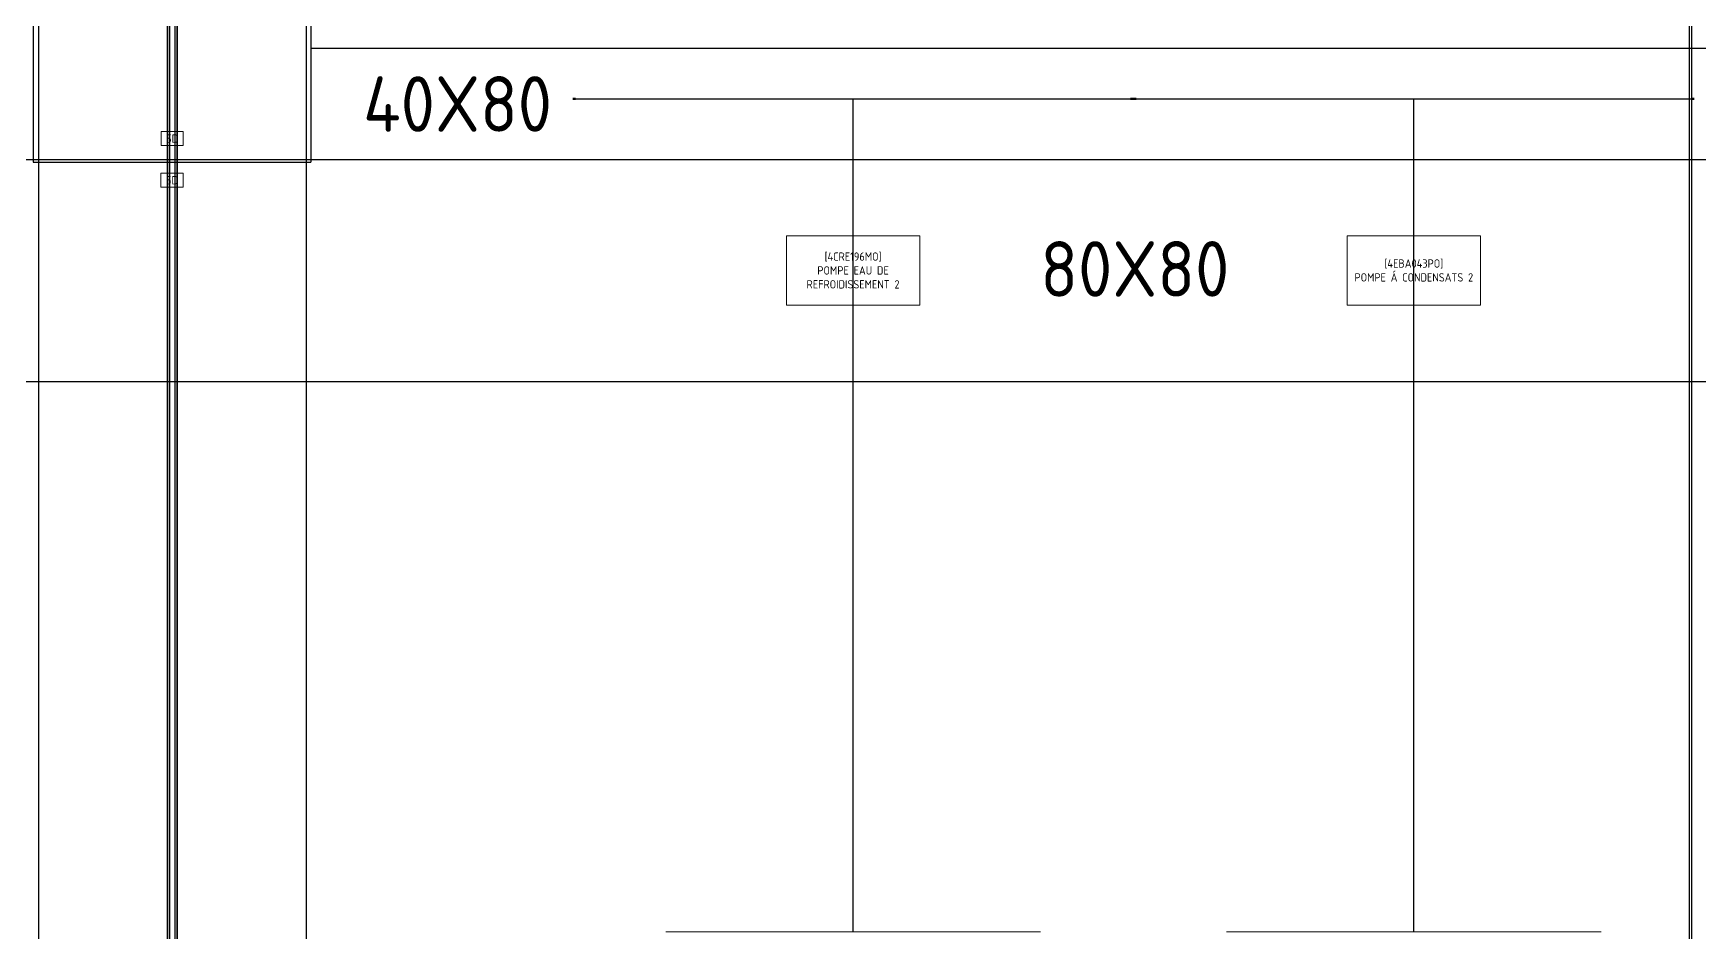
# Model space of a CAD drawing. Header units: millimetres. Extents: x 37984 to 70752, y 14140 to 37584.
# Drawn here: x 45677 to 46277, y 19751 to 20075 of the extents above; entities that cross this region are included whole.
import ezdxf

# ---------------------------------------------------------------- set-up
doc = ezdxf.new("R2010")
doc.units = ezdxf.units.MM
doc.layers.add('! NO PLOT !', color=7, linetype='Continuous', true_color=0xff75dd, plot=False)
doc.layers.add('000-PI-Oprema', color=30, linetype='Continuous', lineweight=5)
doc.layers.add('000-SI-Oprema', color=30, linetype='Continuous', lineweight=5)
for name, color, linetype in [('000-PI-ORMAR', 2, 'Continuous'), ('000-PI_TEXT', 7, 'Continuous'), ('002-PI-Kabelska kanalica', 150, 'Continuous')]:
    doc.layers.add(name, color=color, linetype=linetype)
doc.styles.add('PI0', font='isocpeur.ttf', dxfattribs={"width": 0.9})

# ---------------------------------------------------------------- blocks, each defined once
blk = doc.blocks.new('6SL3220-3YE3X-1XXX')
at = {"layer": '000-PI-Oprema', "ltscale": 0.25}
blk.add_line((28.9, 624.9), (163.9, 624.9), dxfattribs=at)
blk = doc.blocks.new('SINAMICS_FSD_1mm')
at = {"layer": '! NO PLOT !', "lineweight": 70, "ltscale": 0.25}
for p, q in [((69200.6, 54925), (69201.6, 54925)), ((69401.6, 54925), (69402.6, 54925))]:
    blk.add_line(p, q, dxfattribs=at)
at = {"layer": '! NO PLOT !', "ltscale": 0.25}
blk.add_line((69201.6, 54925), (69401.6, 54925), dxfattribs=at)
at = {"layer": '000-SI-Oprema'}
blk.add_blockref('6SL3220-3YE3X-1XXX', (69205.2, 54000.1), dxfattribs=at)
at = {"layer": '! NO PLOT !', "ltscale": 0.25}
blk.add_line((69301.6, 54625), (69301.6, 54925), dxfattribs=at)
blk = doc.blocks.new('*U990')
at = {"layer": '002-PI-Kabelska kanalica'}
for p, q in [((-20, -100), (-20, 513)), ((20, -100), (20, 513)), ((-20, -100), (20, -100))]:
    blk.add_line(p, q, dxfattribs=at)
blk = doc.blocks.new('8606.000_back')
at = {"layer": '000-PI-ORMAR'}
for p, q in [((47606.03, 38573.17), (47606.03, 36588.67)), ((48198.03, 36588.67), (48198.03, 38573.17)), ((47602.52, 38552.67), (47602.52, 36601.67)), ((47605.24, 38552.67), (47605.24, 36601.67)), ((47606.02, 36601.67), (47606.02, 38552.53)), ((48198.8, 38552.67), (48198.8, 36601.67)), ((48201.52, 38552.67), (48201.52, 36601.67))]:
    blk.add_line(p, q, dxfattribs=at)
blk = doc.blocks.new('8606.000_montažna')
at = {"layer": '! NO PLOT !'}
blk.add_line((51182.39, 38449.42), (51182.39, 36559.42), dxfattribs=at)
at = {"layer": '000-PI-ORMAR'}
blk.add_line((50683.39, 38449.42), (50683.39, 36559.42), dxfattribs=at)
blk = doc.blocks.new('poveznica montaznih ploca 2100mm')
at = {"layer": '! NO PLOT !'}
blk.add_line((59472.54, 55742.17), (59472.54, 53847.74), dxfattribs=at)
blk = doc.blocks.new('*U996')
at = {"layer": '002-PI-Kabelska kanalica'}
for p, q in [((-20, 311), (80, 311)), ((-20, -100), (-20, 311)), ((80, -100), (80, 311)), ((-20, -100), (80, -100))]:
    blk.add_line(p, q, dxfattribs=at)
blk = doc.blocks.new('*U997')
at = {"layer": '002-PI-Kabelska kanalica'}
for p, q in [((-20, -100), (-20, 1225)), ((60, -100), (60, 1225))]:
    blk.add_line(p, q, dxfattribs=at)

msp = doc.modelspace()

# ---------------------------------------------------------------- linework, layer by layer
at = {"layer": '000-PI-Oprema'}
for points in [[(45723.424, 20039.404), (45731.424, 20039.404), (45731.424, 20034.404), (45723.424, 20034.404)], [(45723.397, 20024.404), (45731.397, 20024.404), (45731.397, 20019.404), (45723.397, 20019.404)]]:
    msp.add_lwpolyline(points, close=True, dxfattribs=at)
at = {"layer": '000-PI-ORMAR', "ltscale": 0.25}
msp.add_line((45679.245, 20709.404), (45679.245, 18819.404), dxfattribs=at)

# ---------------------------------------------------------------- block references
at = {"xscale": -1, "rotation": 180}
msp.add_blockref('*U996', (45697.424, 20339.402), dxfattribs=at)
at = {"layer": '000-PI-Oprema'}
msp.add_blockref('8606.000_montažna', (-5503.15, -17740.014), dxfattribs=at)
at = {"layer": '000-PI-ORMAR'}
msp.add_blockref('8606.000_back', (-2472.273, -17811.766), dxfattribs=at)
at = {"layer": '000-SI-Oprema'}
msp.add_blockref('SINAMICS_FSD_1mm', (-23328.882, -34873.746), dxfattribs=at)

# ---------------------------------------------------------------- texts
at = {"insert": (45830.25, 20049.354), "char_height": 20, "width": 16.78721, "attachment_point": 5, "rotation": 0.062811, "style": 'PI0'}
msp.add_mtext('{\\fISOCPEUR|b0|i0|c238|p34;4}0X{\\fISOCPEUR|b0|i0|c238|p34;8}0', dxfattribs=at)
at = {"layer": '000-PI_TEXT', "linetype": 'Continuous', "char_height": 3, "width": 8, "attachment_point": 5, "style": 'PI0'}
for insert in [(45727.424, 20036.904), (45727.397, 20021.904)]:
    msp.add_mtext('5D', dxfattribs=dict(at, insert=insert))

# ---------------------------------------------------------------- next in the draw order: linework, layer by layer
at = {"layer": '000-PI-Oprema'}
msp.add_lwpolyline([(45948.718, 20001.904), (45996.718, 20001.904), (45996.718, 19976.904), (45948.718, 19976.904)], close=True, dxfattribs=at)

# ---------------------------------------------------------------- next in the draw order: block references
at = {"layer": '000-SI-Oprema'}
msp.add_blockref('SINAMICS_FSD_1mm', (-23126.882, -34873.746), dxfattribs=at)

# ---------------------------------------------------------------- next in the draw order: texts
at = {"layer": '000-PI_TEXT', "linetype": 'Continuous', "insert": (45972.718, 19989.404), "char_height": 3, "width": 48, "attachment_point": 5, "style": 'PI0'}
msp.add_mtext('[4CRE196MO]\\PPOMPE EAU DE\\PREFROIDISSEMENT 2', dxfattribs=at)

# ---------------------------------------------------------------- next in the draw order: linework, layer by layer
at = {"layer": '000-PI-Oprema'}
msp.add_lwpolyline([(46150.718, 20001.904), (46198.718, 20001.904), (46198.718, 19976.904), (46150.718, 19976.904)], close=True, dxfattribs=at)
at = {"layer": '000-PI-ORMAR', "ltscale": 0.25}
msp.add_line((46274.718, 20709.404), (46274.718, 18819.404), dxfattribs=at)

# ---------------------------------------------------------------- next in the draw order: block references
at = {"layer": '! NO PLOT !'}
msp.add_blockref('poveznica montaznih ploca 2100mm', (-13198.581, -35031.862), dxfattribs=at)
for name, p, rotation in [('*U990', (45877.424, 20049.404), 270.0000000000209), ('*U997', (45164.872, 20009.404), 270)]:
    msp.add_blockref(name, p, dxfattribs=dict(rotation=rotation))
at = {"layer": '000-PI-Oprema'}
msp.add_blockref('8606.000_montažna', (-4907.677, -17740.014), dxfattribs=at)
at = {"layer": '000-PI-ORMAR'}
msp.add_blockref('8606.000_back', (-1876.799, -17811.766), dxfattribs=at)

# ---------------------------------------------------------------- next in the draw order: texts
at = {"insert": (46074.218, 19989.956), "char_height": 20, "width": 16.78721, "attachment_point": 5, "rotation": 0.062811, "style": 'PI0'}
msp.add_mtext('{\\fISOCPEUR|b0|i0|c238|p34;8}0X{\\fISOCPEUR|b0|i0|c238|p34;8}0', dxfattribs=at)
at = {"layer": '000-PI_TEXT', "linetype": 'Continuous', "insert": (46174.718, 19989.404), "char_height": 3, "width": 48, "attachment_point": 5, "style": 'PI0'}
msp.add_mtext('[4EBA043PO]\\PPOMPE Á CONDENSATS 2', dxfattribs=at)

doc.saveas('drawing.dxf')
